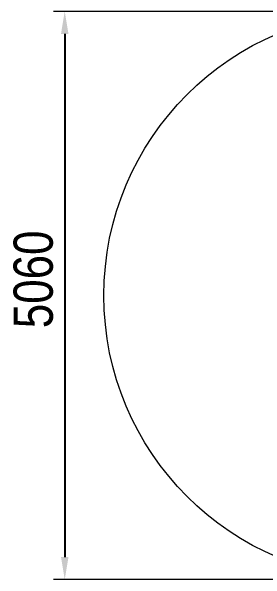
# Model space of a CAD drawing. Header units: millimetres. Extents: x -3258 to 2627, y -2324 to 2736.
# Drawn here: x -3258 to -992, y -2324 to 2736 of the extents above; entities that cross this region are included whole.
import ezdxf

# ---------------------------------------------------------------- set-up
doc = ezdxf.new("R2010")
doc.units = ezdxf.units.MM
doc.layers.add('DIKOM_ЗОНА', color=90, linetype='Continuous')
doc.layers.add('DIKOM_РАЗМЕР_ЗОНА', color=7, linetype='Continuous')
doc.styles.add('style1', font='arialbd.ttf', dxfattribs={"width": 0.8})
doc.dimstyles.new('1-50', dxfattribs={"dimtxt": 300, "dimasz": 200, "dimexe": 100, "dimexo": 0, "dimgap": 100, "dimtad": 1, "dimtxsty": 'style1', "dimcen": 200, "dimclrd": 7, "dimclre": 7, "dimclrt": 7, "dimadec": 1, "dimazin": 2, "dimtfac": 1, "dimtmove": 0, "dimatfit": 2, "dimfxl": 0, "dimlwd": 25, "dimlwe": 18, "dimarcsym": 0})

# ---------------------------------------------------------------- blocks, each defined once
blk = doc.blocks.new('*D0')
at = {"layer": 'Defpoints', "color": 0, "transparency": 16777216}
for p in [(79.2, 2735.4), (-2782.1, -2324.2), (135.4, -2324.2)]:
    blk.add_point(p, dxfattribs=at)
at = {"layer": 'DIKOM_РАЗМЕР_ЗОНА', "color": 7, "lineweight": 18, "transparency": 16777216}
for p, q in [((79.2, 2735.4), (-2882.1, 2735.4)), ((135.4, -2324.2), (-2882.1, -2324.2))]:
    blk.add_line(p, q, dxfattribs=at)
at = {"layer": 'DIKOM_РАЗМЕР_ЗОНА', "color": 7, "lineweight": 25, "transparency": 16777216}
blk.add_line((-2782.1, 2535.4), (-2782.1, -2124.2), dxfattribs=at)
at = {"layer": 'DIKOM_РАЗМЕР_ЗОНА', "color": 7, "transparency": 16777216}
for points in [[(-2815.4, 2535.4), (-2748.7, 2535.4), (-2782.1, 2735.4)], [(-2815.4, -2124.2), (-2748.7, -2124.2), (-2782.1, -2324.2)]]:
    blk.add_solid(points, dxfattribs=at)
at = {"layer": 'DIKOM_РАЗМЕР_ЗОНА', "color": 7, "transparency": 16777216, "insert": (-3060.8, 349.1), "char_height": 300, "attachment_point": 5, "rotation": 90, "style": 'style1'}
blk.add_mtext('{\\fArial|b0|i0|c204|p34;\\H1.16667x;5060}', dxfattribs=at)

msp = doc.modelspace()

# ---------------------------------------------------------------- linework, layer by layer
at = {"layer": 'DIKOM_ЗОНА', "color": 3, "lineweight": 15}
msp.add_circle((96.51, 205.505), 2530, dxfattribs=at)

# ---------------------------------------------------------------- dimensions: what is measured, and where the dimension line sits
at = {"layer": 'DIKOM_РАЗМЕР_ЗОНА'}
dim = msp.add_linear_dim(base=(-2782.066, -2324.196), p1=(79.227, 2735.446), p2=(135.389, -2324.196), angle=90, text='{\\fArial|b0|i0|c204|p34;\\H1.16667x;5060}', dimstyle='1-50', dxfattribs=at)
dim.commit()
dim.dimension.update_dxf_attribs({"geometry": '*D0', "text_midpoint": (-2782.066, 349.118), "dimtype": 160})

doc.saveas('drawing.dxf')
